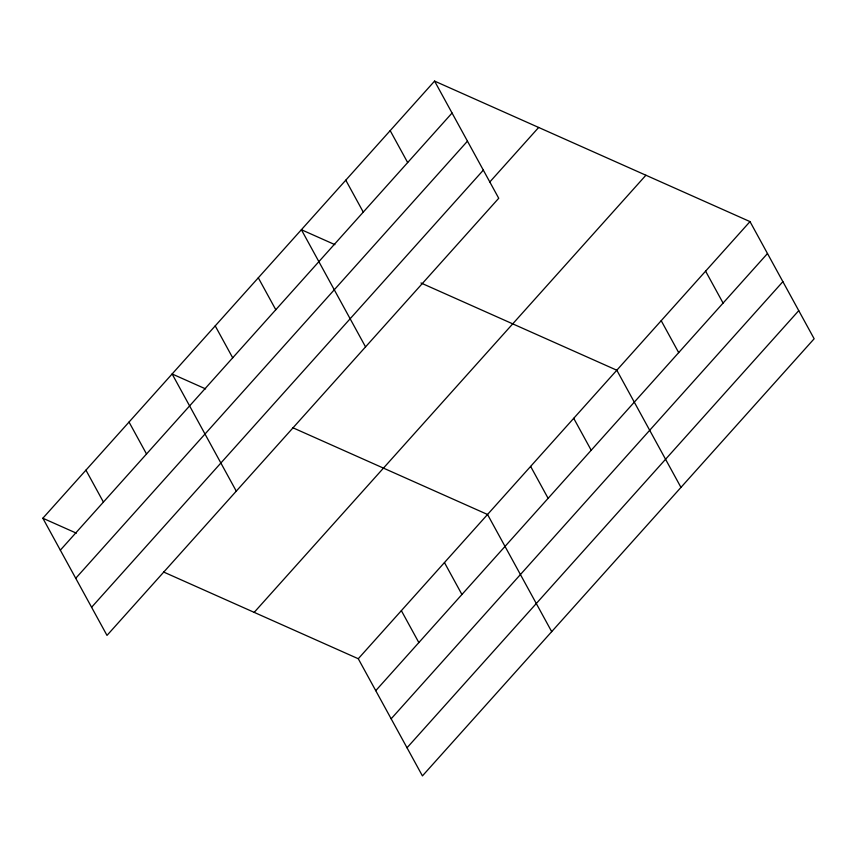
<?xml version="1.0" encoding="UTF-8"?>
<svg xmlns="http://www.w3.org/2000/svg" width="857" height="857" viewBox="0 0 857 857"><rect width="100%" height="100%" fill="white"/><g stroke="black" fill="none" stroke-linecap="round" stroke-linejoin="round"><path stroke-width="1.29" d="M434.574 81.094L498.731 198.267L106.996 635.401L42.85 518.228L434.574 81.094L750.004 221.599L814.15 338.772L422.426 775.906L358.269 658.733L163.623 572.026M60.333 550.162L452.057 113.028M75.737 578.282L467.461 141.159M91.603 607.27L483.327 170.136M489.829 181.952L538.667 127.457M254.186 612.369L645.91 175.235M358.269 658.733L750.004 221.599M375.752 690.667L767.486 253.533M391.156 718.798L782.88 281.664M407.021 747.775L798.745 310.652M334.894 244.641L301.385 229.719L365.543 346.892M420.969 282.981L616.815 370.224L680.961 487.397M205.616 388.896L172.118 373.973L236.275 491.147M292.89 427.772L487.537 514.479L551.694 631.652M42.85 518.228L76.348 533.15M705.6 271.144L723.083 303.078M661.208 320.689L678.69 352.623M573.719 418.312L591.201 450.246M390.181 130.628L407.664 162.562M530.633 466.401L548.116 498.335M345.789 180.174L363.272 212.108M444.451 562.567L461.934 594.501M258.3 277.797L275.783 309.731M401.365 610.655L418.848 642.589M215.214 325.885L232.697 357.819M129.032 422.051L146.515 453.985M85.936 470.139L103.418 502.073"/></g></svg>
